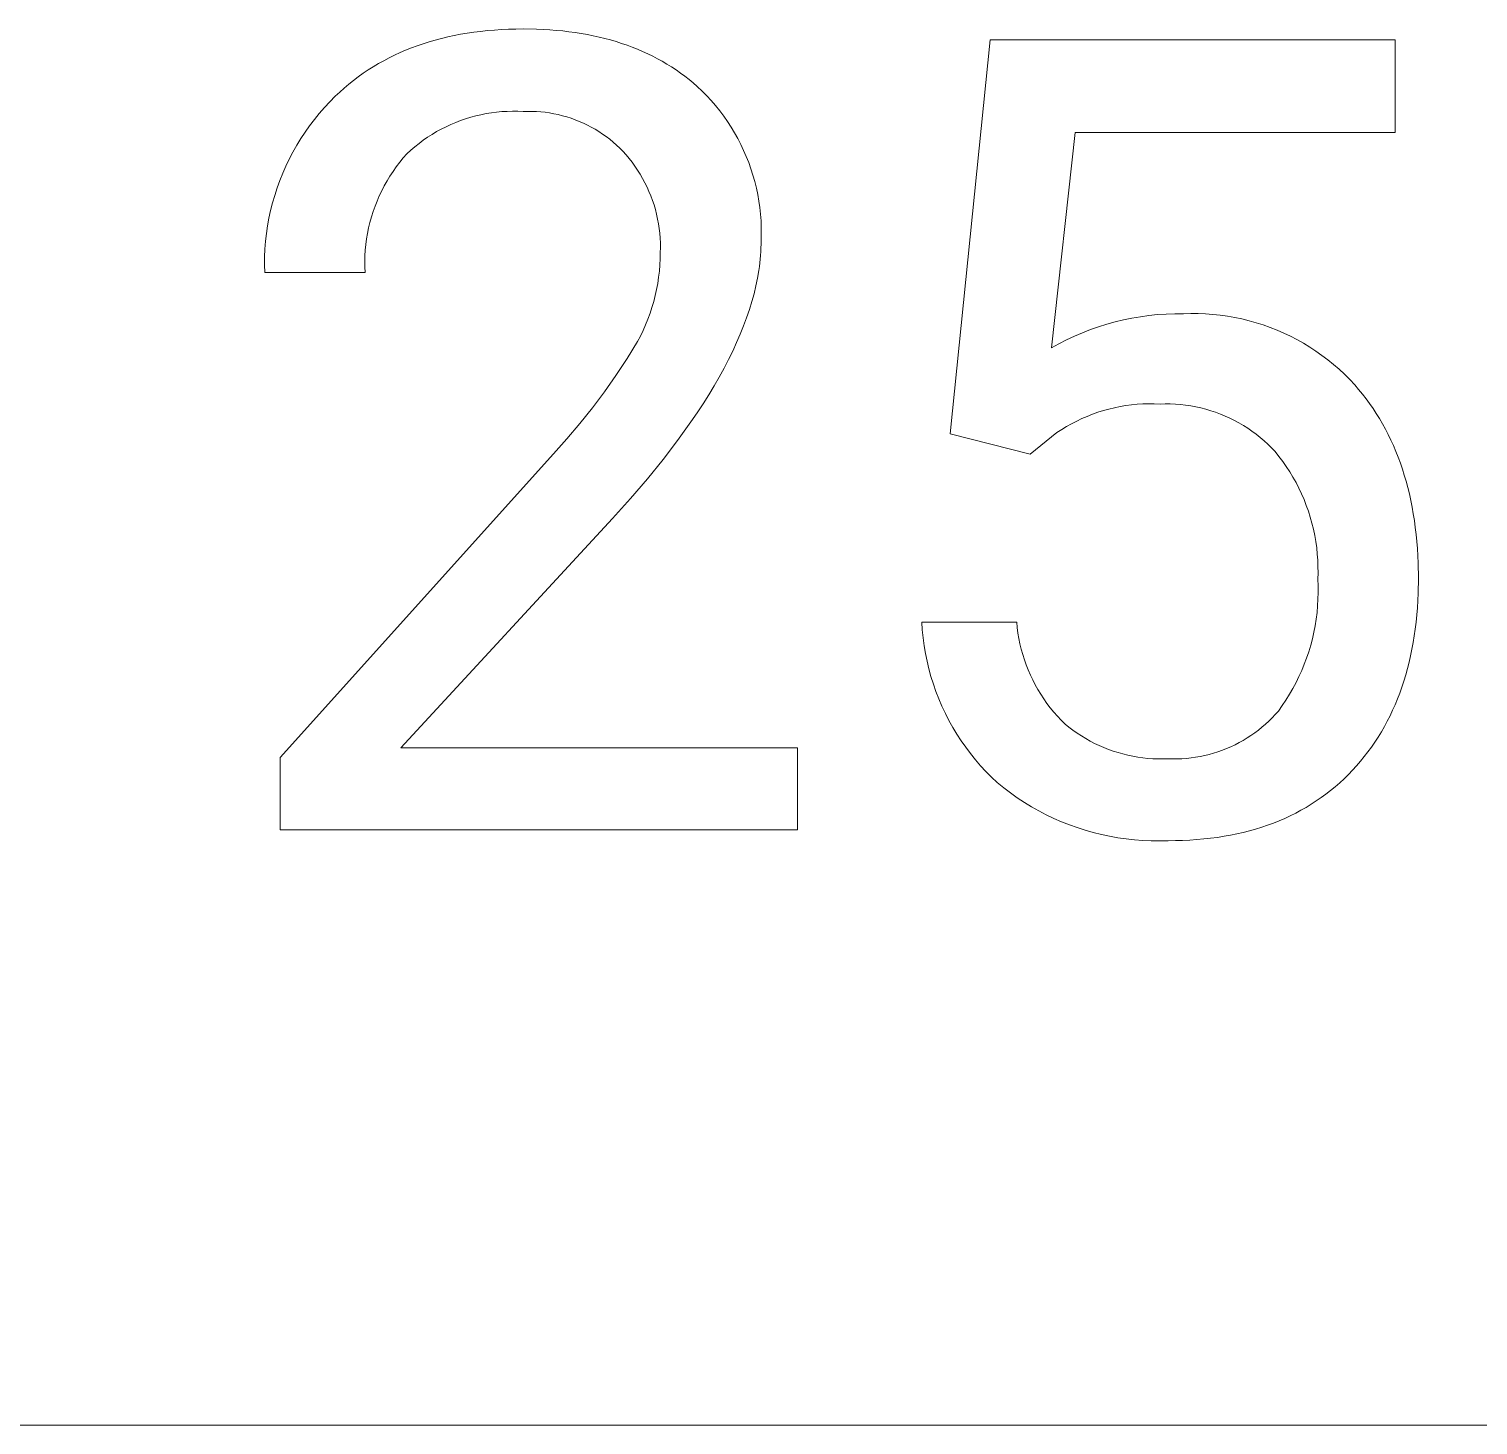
# Model space of a CAD drawing. Header units: millimetres. Extents: x 974 to 5700, y -47 to 3256.
# Drawn here: x 4995.6 to 5077.7, y 217.6 to 296.7 of the extents above; entities that cross this region are included whole.
import ezdxf

# ---------------------------------------------------------------- set-up
doc = ezdxf.new("R2010")
doc.units = ezdxf.units.MM
doc.header["$MEASUREMENT"] = 0
doc.layers.add('Domyślny', color=7, linetype='Continuous', true_color=0x000000)

msp = doc.modelspace()

# ---------------------------------------------------------------- linework, layer by layer
at = {"layer": 'Domyślny', "color": 18, "lineweight": 15, "true_color": 0x000000}
for p, q in [((5019.675, 296.337), (5020.042, 296.407)), ((5020.042, 296.407), (5020.414, 296.47)), ((5020.414, 296.47), (5020.792, 296.525)), ((5020.792, 296.525), (5021.174, 296.573)), ((5021.174, 296.573), (5021.563, 296.614)), ((5021.563, 296.614), (5021.956, 296.647)), ((5021.956, 296.647), (5022.355, 296.673)), ((5022.355, 296.673), (5022.759, 296.692)), ((5022.759, 296.692), (5023.169, 296.703)), ((5023.169, 296.703), (5023.584, 296.706)), ((5023.584, 296.706), (5024.353, 296.694)), ((5024.353, 296.694), (5024.73, 296.678)), ((5024.73, 296.678), (5025.101, 296.655)), ((5025.101, 296.655), (5025.468, 296.627)), ((5025.468, 296.627), (5025.83, 296.592)), ((5025.83, 296.592), (5026.186, 296.55)), ((5026.186, 296.55), (5026.538, 296.503)), ((5026.538, 296.503), (5026.884, 296.449)), ((5026.884, 296.449), (5027.226, 296.388)), ((5016.931, 295.506), (5017.255, 295.636)), ((5017.255, 295.636), (5017.585, 295.758)), ((5017.585, 295.758), (5017.92, 295.873)), ((5017.92, 295.873), (5018.26, 295.981)), ((5018.26, 295.981), (5018.606, 296.081)), ((5018.606, 296.081), (5018.957, 296.174)), ((5018.957, 296.174), (5019.313, 296.259)), ((5019.313, 296.259), (5019.675, 296.337)), ((5027.226, 296.388), (5027.562, 296.321)), ((5027.562, 296.321), (5027.893, 296.248)), ((5027.893, 296.248), (5028.219, 296.169)), ((5028.219, 296.169), (5028.541, 296.083)), ((5028.541, 296.083), (5028.857, 295.99)), ((5028.857, 295.99), (5029.167, 295.892)), ((5029.167, 295.892), (5029.473, 295.787)), ((5029.473, 295.787), (5029.774, 295.676)), ((5029.774, 295.676), (5030.07, 295.558)), ((5047.774, 273.771), (5050.056, 296.089)), ((5050.056, 296.089), (5072.989, 296.089)), ((5072.989, 296.089), (5072.989, 290.832)), ((5015.388, 294.743), (5015.686, 294.911)), ((5015.686, 294.911), (5015.989, 295.071)), ((5015.989, 295.071), (5016.298, 295.223)), ((5016.298, 295.223), (5016.612, 295.368)), ((5016.612, 295.368), (5016.931, 295.506)), ((5030.07, 295.558), (5030.36, 295.434)), ((5030.36, 295.434), (5030.646, 295.303)), ((5030.646, 295.303), (5030.927, 295.166)), ((5030.927, 295.166), (5031.202, 295.023)), ((5031.202, 295.023), (5031.472, 294.874)), ((5031.472, 294.874), (5031.738, 294.718)), ((5013.978, 293.793), (5014.249, 293.998)), ((5014.249, 293.998), (5014.526, 294.196)), ((5014.526, 294.196), (5014.808, 294.386)), ((5014.808, 294.386), (5015.095, 294.568)), ((5015.095, 294.568), (5015.388, 294.743)), ((5031.738, 294.718), (5031.998, 294.556)), ((5031.998, 294.556), (5032.253, 294.387)), ((5032.253, 294.387), (5032.503, 294.212)), ((5032.503, 294.212), (5032.748, 294.031)), ((5032.748, 294.031), (5032.988, 293.843)), ((5012.944, 292.897), (5013.194, 293.133)), ((5013.194, 293.133), (5013.45, 293.36)), ((5013.45, 293.36), (5013.711, 293.581)), ((5013.711, 293.581), (5013.978, 293.793)), ((5032.988, 293.843), (5033.223, 293.649)), ((5033.223, 293.649), (5033.453, 293.448)), ((5033.453, 293.448), (5033.725, 293.19)), ((5033.725, 293.19), (5033.989, 292.923)), ((5012.329, 292.259), (5012.631, 292.583)), ((5012.631, 292.583), (5012.944, 292.897)), ((5033.989, 292.923), (5034.244, 292.647)), ((5034.244, 292.647), (5034.489, 292.363)), ((5034.489, 292.363), (5034.725, 292.07)), ((5011.49, 291.227), (5011.758, 291.58)), ((5011.758, 291.58), (5012.037, 291.924)), ((5012.037, 291.924), (5012.329, 292.259)), ((5020.046, 291.519), (5019.766, 291.411)), ((5020.329, 291.616), (5020.046, 291.519)), ((5020.616, 291.704), (5020.329, 291.616)), ((5020.906, 291.783), (5020.616, 291.704)), ((5021.198, 291.851), (5020.906, 291.783)), ((5021.492, 291.909), (5021.198, 291.851)), ((5021.788, 291.957), (5021.492, 291.909)), ((5022.086, 291.995), (5021.788, 291.957)), ((5022.385, 292.023), (5022.086, 291.995)), ((5022.684, 292.04), (5022.385, 292.023)), ((5022.984, 292.048), (5022.684, 292.04)), ((5023.284, 292.045), (5022.984, 292.048)), ((5023.584, 292.032), (5023.284, 292.045)), ((5023.835, 292.039), (5023.584, 292.032)), ((5024.085, 292.038), (5023.835, 292.039)), ((5024.336, 292.029), (5024.085, 292.038)), ((5024.586, 292.011), (5024.336, 292.029)), ((5024.836, 291.984), (5024.586, 292.011)), ((5025.084, 291.949), (5024.836, 291.984)), ((5025.331, 291.906), (5025.084, 291.949)), ((5025.576, 291.854), (5025.331, 291.906)), ((5025.82, 291.793), (5025.576, 291.854)), ((5026.061, 291.725), (5025.82, 291.793)), ((5026.3, 291.648), (5026.061, 291.725)), ((5026.536, 291.563), (5026.3, 291.648)), ((5026.769, 291.471), (5026.536, 291.563)), ((5026.999, 291.37), (5026.769, 291.471)), ((5034.725, 292.07), (5034.95, 291.77)), ((5034.95, 291.77), (5035.166, 291.463)), ((5010.99, 290.494), (5011.233, 290.865)), ((5011.233, 290.865), (5011.49, 291.227)), ((5018.429, 290.735), (5018.176, 290.573)), ((5018.686, 290.889), (5018.429, 290.735)), ((5018.949, 291.033), (5018.686, 290.889)), ((5019.217, 291.168), (5018.949, 291.033)), ((5019.489, 291.295), (5019.217, 291.168)), ((5019.766, 291.411), (5019.489, 291.295)), ((5027.225, 291.261), (5026.999, 291.37)), ((5027.447, 291.145), (5027.225, 291.261)), ((5027.665, 291.022), (5027.447, 291.145)), ((5027.879, 290.891), (5027.665, 291.022)), ((5028.088, 290.752), (5027.879, 290.891)), ((5028.293, 290.607), (5028.088, 290.752)), ((5035.166, 291.463), (5035.371, 291.148)), ((5035.371, 291.148), (5035.565, 290.827)), ((5035.565, 290.827), (5035.748, 290.499)), ((5054.873, 290.832), (5053.519, 278.634)), ((5072.989, 290.832), (5054.873, 290.832)), ((5010.54, 289.73), (5010.758, 290.116)), ((5010.758, 290.116), (5010.99, 290.494)), ((5017.226, 289.842), (5017.005, 289.639)), ((5017.454, 290.037), (5017.226, 289.842)), ((5017.689, 290.224), (5017.454, 290.037)), ((5017.929, 290.403), (5017.689, 290.224)), ((5018.176, 290.573), (5017.929, 290.403)), ((5028.492, 290.455), (5028.293, 290.607)), ((5028.686, 290.296), (5028.492, 290.455)), ((5028.875, 290.131), (5028.686, 290.296)), ((5029.058, 289.959), (5028.875, 290.131)), ((5029.234, 289.781), (5029.058, 289.959)), ((5035.748, 290.499), (5035.921, 290.166)), ((5035.921, 290.166), (5036.082, 289.826)), ((5036.082, 289.826), (5036.231, 289.482)), ((5010.143, 288.937), (5010.335, 289.337)), ((5010.335, 289.337), (5010.54, 289.73)), ((5016.594, 289.152), (5016.401, 288.898)), ((5016.795, 289.399), (5016.594, 289.152)), ((5017.005, 289.639), (5016.795, 289.399)), ((5029.417, 289.578), (5029.234, 289.781)), ((5029.592, 289.368), (5029.417, 289.578)), ((5029.761, 289.153), (5029.592, 289.368)), ((5029.921, 288.931), (5029.761, 289.153)), ((5036.231, 289.482), (5036.369, 289.133)), ((5036.369, 289.133), (5036.495, 288.779)), ((5009.8, 288.119), (5009.964, 288.531)), ((5009.964, 288.531), (5010.143, 288.937)), ((5016.043, 288.37), (5015.878, 288.098)), ((5016.218, 288.637), (5016.043, 288.37)), ((5016.401, 288.898), (5016.218, 288.637)), ((5030.074, 288.705), (5029.921, 288.931)), ((5030.22, 288.473), (5030.074, 288.705)), ((5030.357, 288.237), (5030.22, 288.473)), ((5030.486, 287.996), (5030.357, 288.237)), ((5036.495, 288.779), (5036.61, 288.421)), ((5036.61, 288.421), (5036.712, 288.06)), ((5009.512, 287.28), (5009.649, 287.702)), ((5009.649, 287.702), (5009.8, 288.119)), ((5015.576, 287.536), (5015.439, 287.248)), ((5015.722, 287.82), (5015.576, 287.536)), ((5015.878, 288.098), (5015.722, 287.82)), ((5030.606, 287.751), (5030.486, 287.996)), ((5030.718, 287.501), (5030.606, 287.751)), ((5030.822, 287.248), (5030.718, 287.501)), ((5036.712, 288.06), (5036.802, 287.695)), ((5036.802, 287.695), (5036.879, 287.328)), ((5009.282, 286.424), (5009.39, 286.854)), ((5009.39, 286.854), (5009.512, 287.28)), ((5015.196, 286.659), (5015.09, 286.358)), ((5015.313, 286.956), (5015.196, 286.659)), ((5015.439, 287.248), (5015.313, 286.956)), ((5030.917, 286.992), (5030.822, 287.248)), ((5031.003, 286.733), (5030.917, 286.992)), ((5031.08, 286.47), (5031.003, 286.733)), ((5036.879, 287.328), (5036.944, 286.958)), ((5036.944, 286.958), (5036.997, 286.587)), ((5036.997, 286.587), (5037.037, 286.213)), ((5009.109, 285.554), (5009.188, 285.991)), ((5009.188, 285.991), (5009.282, 286.424)), ((5014.91, 285.747), (5014.835, 285.437)), ((5014.995, 286.054), (5014.91, 285.747)), ((5015.09, 286.358), (5014.995, 286.054)), ((5031.148, 286.206), (5031.08, 286.47)), ((5031.207, 285.939), (5031.148, 286.206)), ((5031.256, 285.67), (5031.207, 285.939)), ((5037.037, 286.213), (5037.065, 285.839)), ((5037.065, 285.839), (5037.08, 285.464)), ((5008.995, 284.675), (5009.045, 285.115)), ((5009.045, 285.115), (5009.109, 285.554)), ((5014.771, 285.124), (5014.718, 284.81)), ((5014.835, 285.437), (5014.771, 285.124)), ((5031.297, 285.4), (5031.256, 285.67)), ((5031.328, 285.128), (5031.297, 285.4)), ((5031.35, 284.856), (5031.328, 285.128)), ((5037.083, 285.088), (5037.073, 284.713)), ((5037.08, 285.464), (5037.083, 285.088)), ((5008.941, 283.79), (5008.961, 284.233)), ((5008.961, 284.233), (5008.995, 284.675)), ((5014.644, 284.177), (5014.624, 283.859)), ((5014.676, 284.494), (5014.644, 284.177)), ((5014.718, 284.81), (5014.676, 284.494)), ((5031.362, 284.583), (5031.35, 284.856)), ((5031.359, 284.036), (5031.365, 284.309)), ((5031.365, 284.309), (5031.362, 284.583)), ((5037.054, 284.09), (5037.04, 283.879)), ((5037.064, 284.299), (5037.054, 284.09)), ((5037.071, 284.506), (5037.064, 284.299)), ((5037.073, 284.713), (5037.071, 284.506)), ((5008.936, 283.346), (5008.941, 283.79)), ((5008.946, 282.903), (5008.936, 283.346)), ((5014.624, 283.859), (5014.614, 283.54)), ((5014.614, 283.54), (5014.616, 283.221)), ((5031.305, 282.987), (5031.334, 283.336)), ((5031.334, 283.336), (5031.353, 283.686)), ((5031.353, 283.686), (5031.359, 284.036)), ((5036.999, 283.455), (5036.972, 283.241)), ((5037.021, 283.668), (5036.999, 283.455)), ((5037.04, 283.879), (5037.021, 283.668)), ((5014.628, 282.903), (5008.946, 282.903)), ((5014.616, 283.221), (5014.628, 282.903)), ((5031.21, 282.293), (5031.263, 282.639)), ((5031.263, 282.639), (5031.305, 282.987)), ((5036.867, 282.591), (5036.777, 282.152)), ((5036.941, 283.026), (5036.867, 282.591)), ((5036.972, 283.241), (5036.941, 283.026)), ((5031.071, 281.607), (5031.146, 281.949)), ((5031.146, 281.949), (5031.21, 282.293)), ((5036.67, 281.707), (5036.547, 281.257)), ((5036.777, 282.152), (5036.67, 281.707)), ((5030.776, 280.599), (5030.886, 280.932)), ((5030.886, 280.932), (5030.984, 281.268)), ((5030.984, 281.268), (5031.071, 281.607)), ((5036.407, 280.803), (5036.251, 280.343)), ((5036.547, 281.257), (5036.407, 280.803)), ((5030.525, 279.945), (5030.656, 280.27)), ((5030.656, 280.27), (5030.776, 280.599)), ((5036.251, 280.343), (5036.079, 279.879)), ((5056.189, 279.832), (5056.655, 279.979)), ((5056.655, 279.979), (5057.126, 280.109)), ((5057.126, 280.109), (5057.601, 280.223)), ((5057.601, 280.223), (5058.079, 280.322)), ((5058.079, 280.322), (5058.561, 280.404)), ((5058.561, 280.404), (5059.045, 280.47)), ((5059.045, 280.47), (5059.531, 280.52)), ((5059.531, 280.52), (5060.019, 280.553)), ((5060.019, 280.553), (5060.507, 280.57)), ((5060.507, 280.57), (5060.995, 280.57)), ((5060.995, 280.57), (5061.413, 280.583)), ((5061.413, 280.583), (5061.831, 280.582)), ((5061.831, 280.582), (5062.248, 280.566)), ((5062.248, 280.566), (5062.665, 280.536)), ((5062.665, 280.536), (5063.08, 280.493)), ((5063.08, 280.493), (5063.494, 280.435)), ((5063.494, 280.435), (5063.906, 280.363)), ((5063.906, 280.363), (5064.315, 280.277)), ((5064.315, 280.277), (5064.72, 280.178)), ((5064.72, 280.178), (5065.122, 280.064)), ((5065.122, 280.064), (5065.52, 279.938)), ((5030.069, 278.999), (5030.231, 279.309)), ((5030.231, 279.309), (5030.383, 279.625)), ((5030.383, 279.625), (5030.525, 279.945)), ((5035.89, 279.409), (5035.684, 278.934)), ((5036.079, 279.879), (5035.89, 279.409)), ((5054.381, 279.093), (5054.824, 279.301)), ((5054.824, 279.301), (5055.273, 279.493)), ((5055.273, 279.493), (5055.728, 279.671)), ((5055.728, 279.671), (5056.189, 279.832)), ((5065.52, 279.938), (5065.914, 279.797)), ((5065.914, 279.797), (5066.303, 279.644)), ((5066.303, 279.644), (5066.686, 279.477)), ((5066.686, 279.477), (5067.063, 279.298)), ((5067.063, 279.298), (5067.434, 279.105)), ((5029.473, 278.03), (5030.069, 278.999)), ((5035.463, 278.455), (5035.224, 277.97)), ((5035.684, 278.934), (5035.463, 278.455)), ((5053.519, 278.634), (5053.946, 278.871)), ((5053.946, 278.871), (5054.381, 279.093)), ((5067.434, 279.105), (5067.798, 278.901)), ((5067.798, 278.901), (5068.155, 278.684)), ((5068.155, 278.684), (5068.505, 278.455)), ((5068.505, 278.455), (5068.846, 278.214)), ((5028.848, 277.079), (5029.473, 278.03)), ((5035.224, 277.97), (5034.969, 277.48)), ((5068.846, 278.214), (5069.179, 277.962)), ((5069.179, 277.962), (5069.504, 277.699)), ((5069.504, 277.699), (5069.819, 277.425)), ((5028.194, 276.148), (5028.848, 277.079)), ((5034.698, 276.986), (5034.411, 276.486)), ((5034.969, 277.48), (5034.698, 276.986)), ((5069.819, 277.425), (5070.125, 277.14)), ((5070.125, 277.14), (5070.421, 276.845)), ((5070.421, 276.845), (5070.707, 276.541)), ((5027.511, 275.238), (5028.194, 276.148)), ((5034.106, 275.982), (5033.786, 275.472)), ((5034.411, 276.486), (5034.106, 275.982)), ((5070.707, 276.541), (5070.928, 276.284)), ((5070.928, 276.284), (5071.141, 276.022)), ((5071.141, 276.022), (5071.348, 275.754)), ((5026.801, 274.35), (5027.511, 275.238)), ((5033.786, 275.472), (5033.449, 274.958)), ((5056.463, 275.083), (5056.153, 274.986)), ((5056.776, 275.17), (5056.463, 275.083)), ((5057.092, 275.246), (5056.776, 275.17)), ((5057.41, 275.311), (5057.092, 275.246)), ((5057.73, 275.365), (5057.41, 275.311)), ((5058.052, 275.408), (5057.73, 275.365)), ((5058.375, 275.44), (5058.052, 275.408)), ((5058.699, 275.46), (5058.375, 275.44)), ((5059.024, 275.47), (5058.699, 275.46)), ((5059.349, 275.468), (5059.024, 275.47)), ((5059.673, 275.455), (5059.349, 275.468)), ((5059.964, 275.463), (5059.673, 275.455)), ((5060.255, 275.46), (5059.964, 275.463)), ((5060.546, 275.448), (5060.255, 275.46)), ((5060.837, 275.425), (5060.546, 275.448)), ((5061.126, 275.393), (5060.837, 275.425)), ((5061.414, 275.35), (5061.126, 275.393)), ((5061.7, 275.297), (5061.414, 275.35)), ((5061.984, 275.234), (5061.7, 275.297)), ((5062.266, 275.162), (5061.984, 275.234)), ((5062.546, 275.079), (5062.266, 275.162)), ((5062.822, 274.987), (5062.546, 275.079)), ((5071.348, 275.754), (5071.548, 275.481)), ((5071.548, 275.481), (5071.742, 275.203)), ((5071.742, 275.203), (5071.928, 274.918)), ((5026.063, 273.483), (5026.801, 274.35)), ((5033.095, 274.438), (5032.338, 273.385)), ((5033.449, 274.958), (5033.095, 274.438)), ((5054.665, 274.34), (5054.382, 274.181)), ((5054.954, 274.49), (5054.665, 274.34)), ((5055.247, 274.629), (5054.954, 274.49)), ((5055.545, 274.758), (5055.247, 274.629)), ((5055.847, 274.877), (5055.545, 274.758)), ((5056.153, 274.986), (5055.847, 274.877)), ((5063.095, 274.886), (5062.822, 274.987)), ((5063.364, 274.774), (5063.095, 274.886)), ((5063.629, 274.654), (5063.364, 274.774)), ((5063.889, 274.524), (5063.629, 274.654)), ((5064.145, 274.386), (5063.889, 274.524)), ((5064.396, 274.238), (5064.145, 274.386)), ((5064.642, 274.082), (5064.396, 274.238)), ((5071.928, 274.918), (5072.107, 274.629)), ((5072.107, 274.629), (5072.279, 274.333)), ((5072.279, 274.333), (5072.444, 274.032)), ((5025.299, 272.64), (5026.063, 273.483)), ((5052.323, 272.606), (5047.774, 273.771)), ((5053.834, 273.834), (5052.323, 272.606)), ((5054.105, 274.012), (5053.834, 273.834)), ((5054.382, 274.181), (5054.105, 274.012)), ((5064.882, 273.917), (5064.642, 274.082)), ((5065.116, 273.744), (5064.882, 273.917)), ((5065.344, 273.563), (5065.116, 273.744)), ((5065.566, 273.375), (5065.344, 273.563)), ((5072.444, 274.032), (5072.603, 273.726)), ((5072.603, 273.726), (5072.754, 273.414)), ((5072.754, 273.414), (5072.899, 273.097)), ((5009.812, 255.421), (5025.299, 272.64)), ((5032.338, 273.385), (5031.516, 272.311)), ((5065.781, 273.178), (5065.566, 273.375)), ((5065.989, 272.974), (5065.781, 273.178)), ((5066.189, 272.763), (5065.989, 272.974)), ((5066.412, 272.487), (5066.189, 272.763)), ((5072.899, 273.097), (5073.036, 272.774)), ((5073.036, 272.774), (5073.166, 272.445)), ((5031.516, 272.311), (5030.627, 271.218)), ((5066.625, 272.204), (5066.412, 272.487)), ((5066.829, 271.914), (5066.625, 272.204)), ((5067.022, 271.617), (5066.829, 271.914)), ((5073.166, 272.445), (5073.29, 272.111)), ((5073.29, 272.111), (5073.406, 271.772)), ((5073.406, 271.772), (5073.515, 271.427)), ((5030.627, 271.218), (5029.673, 270.105)), ((5067.206, 271.314), (5067.022, 271.617)), ((5067.379, 271.004), (5067.206, 271.314)), ((5067.541, 270.689), (5067.379, 271.004)), ((5073.515, 271.427), (5073.618, 271.076)), ((5073.618, 271.076), (5073.713, 270.72)), ((5067.693, 270.369), (5067.541, 270.689)), ((5067.834, 270.043), (5067.693, 270.369)), ((5073.713, 270.72), (5073.801, 270.358)), ((5073.801, 270.358), (5073.883, 269.991)), ((5029.673, 270.105), (5028.652, 268.973)), ((5067.963, 269.713), (5067.834, 270.043)), ((5068.082, 269.379), (5067.963, 269.713)), ((5068.189, 269.041), (5068.082, 269.379)), ((5073.883, 269.991), (5073.957, 269.618)), ((5073.957, 269.618), (5074.024, 269.24)), ((5028.652, 268.973), (5016.658, 255.972)), ((5068.284, 268.7), (5068.189, 269.041)), ((5068.368, 268.356), (5068.284, 268.7)), ((5074.024, 269.24), (5074.084, 268.856)), ((5074.084, 268.856), (5074.137, 268.467)), ((5068.441, 268.009), (5068.368, 268.356)), ((5068.501, 267.659), (5068.441, 268.009)), ((5068.55, 267.308), (5068.501, 267.659)), ((5074.137, 268.467), (5074.183, 268.072)), ((5074.183, 268.072), (5074.222, 267.671)), ((5074.222, 267.671), (5074.254, 267.265)), ((5068.586, 266.955), (5068.55, 267.308)), ((5068.611, 266.602), (5068.586, 266.955)), ((5074.254, 267.265), (5074.279, 266.854)), ((5074.279, 266.854), (5074.297, 266.437)), ((5068.624, 266.248), (5068.611, 266.602)), ((5068.625, 265.893), (5068.624, 266.248)), ((5074.297, 266.437), (5074.311, 265.586)), ((5068.613, 265.539), (5068.625, 265.893)), ((5068.629, 265.16), (5068.613, 265.539)), ((5074.311, 265.586), (5074.297, 264.736)), ((5068.602, 264.023), (5068.624, 264.401)), ((5068.624, 264.401), (5068.633, 264.781)), ((5068.633, 264.781), (5068.629, 265.16)), ((5074.297, 264.736), (5074.278, 264.319)), ((5068.521, 263.269), (5068.568, 263.645)), ((5068.568, 263.645), (5068.602, 264.023)), ((5074.253, 263.908), (5074.22, 263.502)), ((5074.278, 264.319), (5074.253, 263.908)), ((5046.199, 262.652), (5046.169, 263.099)), ((5046.169, 263.099), (5051.552, 263.099)), ((5051.552, 263.099), (5051.582, 262.789)), ((5051.582, 262.789), (5051.623, 262.481)), ((5068.39, 262.522), (5068.461, 262.894)), ((5068.461, 262.894), (5068.521, 263.269)), ((5074.18, 263.102), (5074.133, 262.708)), ((5074.22, 263.502), (5074.18, 263.102)), ((5046.245, 262.206), (5046.199, 262.652)), ((5046.305, 261.762), (5046.245, 262.206)), ((5051.623, 262.481), (5051.675, 262.174)), ((5051.675, 262.174), (5051.737, 261.869)), ((5068.209, 261.785), (5068.305, 262.152)), ((5068.305, 262.152), (5068.39, 262.522)), ((5074.016, 261.937), (5073.947, 261.56)), ((5074.078, 262.32), (5074.016, 261.937)), ((5074.133, 262.708), (5074.078, 262.32)), ((5046.381, 261.32), (5046.305, 261.762)), ((5046.472, 260.881), (5046.381, 261.32)), ((5051.737, 261.869), (5051.81, 261.567)), ((5051.81, 261.567), (5051.893, 261.267)), ((5051.893, 261.267), (5051.987, 260.97)), ((5067.98, 261.062), (5068.1, 261.422)), ((5068.1, 261.422), (5068.209, 261.785)), ((5073.87, 261.188), (5073.787, 260.822)), ((5073.947, 261.56), (5073.87, 261.188)), ((5046.577, 260.445), (5046.472, 260.881)), ((5046.697, 260.013), (5046.577, 260.445)), ((5051.987, 260.97), (5052.09, 260.677)), ((5052.09, 260.677), (5052.204, 260.387)), ((5052.204, 260.387), (5052.327, 260.102)), ((5067.547, 260.011), (5067.703, 260.356)), ((5067.703, 260.356), (5067.847, 260.707)), ((5067.847, 260.707), (5067.98, 261.062)), ((5073.695, 260.462), (5073.597, 260.108)), ((5073.787, 260.822), (5073.695, 260.462)), ((5046.831, 259.585), (5046.697, 260.013)), ((5046.98, 259.162), (5046.831, 259.585)), ((5052.327, 260.102), (5052.461, 259.821)), ((5052.461, 259.821), (5052.604, 259.544)), ((5052.604, 259.544), (5052.756, 259.273)), ((5067.201, 259.336), (5067.379, 259.67)), ((5067.379, 259.67), (5067.547, 260.011)), ((5073.491, 259.759), (5073.379, 259.416)), ((5073.597, 260.108), (5073.491, 259.759)), ((5047.143, 258.745), (5046.98, 259.162)), ((5047.32, 258.333), (5047.143, 258.745)), ((5052.756, 259.273), (5052.918, 259.007)), ((5052.918, 259.007), (5053.088, 258.747)), ((5053.088, 258.747), (5053.268, 258.493)), ((5066.6, 258.37), (5066.811, 258.685)), ((5066.811, 258.685), (5067.011, 259.007)), ((5067.011, 259.007), (5067.201, 259.336)), ((5073.131, 258.747), (5072.996, 258.421)), ((5073.258, 259.079), (5073.131, 258.747)), ((5073.379, 259.416), (5073.258, 259.079)), ((5047.511, 257.927), (5047.32, 258.333)), ((5047.716, 257.528), (5047.511, 257.927)), ((5053.268, 258.493), (5053.456, 258.245)), ((5053.456, 258.245), (5053.652, 258.004)), ((5053.652, 258.004), (5053.857, 257.769)), ((5066.026, 257.677), (5066.205, 257.867)), ((5066.205, 257.867), (5066.378, 258.062)), ((5066.378, 258.062), (5066.6, 258.37)), ((5072.854, 258.101), (5072.705, 257.787)), ((5072.996, 258.421), (5072.854, 258.101)), ((5047.934, 257.136), (5047.716, 257.528)), ((5048.165, 256.752), (5047.934, 257.136)), ((5053.857, 257.769), (5054.07, 257.542)), ((5054.07, 257.542), (5054.29, 257.323)), ((5054.29, 257.323), (5054.513, 257.143)), ((5054.513, 257.143), (5054.742, 256.971)), ((5065.038, 256.825), (5065.247, 256.982)), ((5065.247, 256.982), (5065.45, 257.146)), ((5065.45, 257.146), (5065.648, 257.317)), ((5065.648, 257.317), (5065.84, 257.494)), ((5065.84, 257.494), (5066.026, 257.677)), ((5072.384, 257.176), (5072.213, 256.879)), ((5072.548, 257.478), (5072.384, 257.176)), ((5072.705, 257.787), (5072.548, 257.478)), ((5048.408, 256.376), (5048.165, 256.752)), ((5048.665, 256.008), (5048.408, 256.376)), ((5054.742, 256.971), (5054.977, 256.806)), ((5054.977, 256.806), (5055.217, 256.65)), ((5055.217, 256.65), (5055.462, 256.501)), ((5055.462, 256.501), (5055.713, 256.361)), ((5055.713, 256.361), (5055.967, 256.23)), ((5055.967, 256.23), (5056.226, 256.107)), ((5063.922, 256.151), (5064.154, 256.271)), ((5064.154, 256.271), (5064.382, 256.398)), ((5064.382, 256.398), (5064.606, 256.533)), ((5064.606, 256.533), (5064.825, 256.676)), ((5064.825, 256.676), (5065.038, 256.825)), ((5071.849, 256.302), (5071.655, 256.022)), ((5072.034, 256.587), (5071.849, 256.302)), ((5072.213, 256.879), (5072.034, 256.587)), ((5009.812, 251.329), (5009.812, 255.421)), ((5016.658, 255.972), (5039.135, 255.972)), ((5039.135, 255.972), (5039.135, 251.329)), ((5048.933, 255.649), (5048.665, 256.008)), ((5049.214, 255.299), (5048.933, 255.649)), ((5056.226, 256.107), (5056.489, 255.993)), ((5056.489, 255.993), (5056.756, 255.888)), ((5056.756, 255.888), (5057.026, 255.792)), ((5057.026, 255.792), (5057.299, 255.705)), ((5057.299, 255.705), (5057.575, 255.627)), ((5057.575, 255.627), (5057.853, 255.559)), ((5057.853, 255.559), (5058.133, 255.5)), ((5058.133, 255.5), (5058.416, 255.451)), ((5058.416, 255.451), (5058.699, 255.411)), ((5058.699, 255.411), (5058.984, 255.38)), ((5058.984, 255.38), (5059.27, 255.36)), ((5059.27, 255.36), (5059.557, 255.348)), ((5059.557, 255.348), (5059.843, 255.347)), ((5059.843, 255.347), (5060.13, 255.355)), ((5060.13, 255.355), (5060.391, 255.348)), ((5060.391, 255.348), (5060.652, 255.349)), ((5060.652, 255.349), (5060.913, 255.359)), ((5060.913, 255.359), (5061.173, 255.378)), ((5061.173, 255.378), (5061.433, 255.405)), ((5061.433, 255.405), (5061.691, 255.442)), ((5061.691, 255.442), (5061.949, 255.487)), ((5061.949, 255.487), (5062.204, 255.54)), ((5062.204, 255.54), (5062.458, 255.603)), ((5062.458, 255.603), (5062.709, 255.673)), ((5062.709, 255.673), (5062.958, 255.752)), ((5062.958, 255.752), (5063.204, 255.84)), ((5063.204, 255.84), (5063.447, 255.936)), ((5063.447, 255.936), (5063.686, 256.039)), ((5063.686, 256.039), (5063.922, 256.151)), ((5071.247, 255.48), (5071.033, 255.217)), ((5071.455, 255.748), (5071.247, 255.48)), ((5071.655, 256.022), (5071.455, 255.748)), ((5049.506, 254.96), (5049.214, 255.299)), ((5049.81, 254.63), (5049.506, 254.96)), ((5050.125, 254.31), (5049.81, 254.63)), ((5070.581, 254.71), (5070.345, 254.464)), ((5070.81, 254.961), (5070.581, 254.71)), ((5071.033, 255.217), (5070.81, 254.961)), ((5050.45, 254.002), (5050.125, 254.31)), ((5050.82, 253.703), (5050.45, 254.002)), ((5051.199, 253.417), (5050.82, 253.703)), ((5069.601, 253.774), (5069.341, 253.56)), ((5069.855, 253.997), (5069.601, 253.774)), ((5070.103, 254.227), (5069.855, 253.997)), ((5070.345, 254.464), (5070.103, 254.227)), ((5051.588, 253.143), (5051.199, 253.417)), ((5051.986, 252.883), (5051.588, 253.143)), ((5052.392, 252.636), (5051.986, 252.883)), ((5068.527, 252.963), (5068.244, 252.78)), ((5068.805, 253.154), (5068.527, 252.963)), ((5069.076, 253.353), (5068.805, 253.154)), ((5069.341, 253.56), (5069.076, 253.353)), ((5052.807, 252.403), (5052.392, 252.636)), ((5053.229, 252.184), (5052.807, 252.403)), ((5053.658, 251.98), (5053.229, 252.184)), ((5067.053, 252.124), (5066.741, 251.979)), ((5067.36, 252.276), (5067.053, 252.124)), ((5067.66, 252.436), (5067.36, 252.276)), ((5067.955, 252.604), (5067.66, 252.436)), ((5068.244, 252.78), (5067.955, 252.604)), ((5039.135, 251.329), (5009.812, 251.329)), ((5054.094, 251.79), (5053.658, 251.98)), ((5054.535, 251.614), (5054.094, 251.79)), ((5054.983, 251.454), (5054.535, 251.614)), ((5055.435, 251.308), (5054.983, 251.454)), ((5055.893, 251.178), (5055.435, 251.308)), ((5064.745, 251.276), (5064.392, 251.186)), ((5065.092, 251.373), (5064.745, 251.276)), ((5065.434, 251.479), (5065.092, 251.373)), ((5065.769, 251.592), (5065.434, 251.479)), ((5066.099, 251.713), (5065.769, 251.592)), ((5066.423, 251.842), (5066.099, 251.713)), ((5066.741, 251.979), (5066.423, 251.842)), ((5056.354, 251.064), (5055.893, 251.178)), ((5056.819, 250.964), (5056.354, 251.064)), ((5057.287, 250.881), (5056.819, 250.964)), ((5057.758, 250.813), (5057.287, 250.881)), ((5058.23, 250.761), (5057.758, 250.813)), ((5058.704, 250.725), (5058.23, 250.761)), ((5059.179, 250.705), (5058.704, 250.725)), ((5059.654, 250.7), (5059.179, 250.705)), ((5060.13, 250.712), (5059.654, 250.7)), ((5060.546, 250.716), (5060.13, 250.712)), ((5060.956, 250.728), (5060.546, 250.716)), ((5061.361, 250.747), (5060.956, 250.728)), ((5061.76, 250.775), (5061.361, 250.747)), ((5062.153, 250.81), (5061.76, 250.775)), ((5062.541, 250.853), (5062.153, 250.81)), ((5062.923, 250.904), (5062.541, 250.853)), ((5063.299, 250.963), (5062.923, 250.904)), ((5063.669, 251.029), (5063.299, 250.963)), ((5064.033, 251.104), (5063.669, 251.029)), ((5064.392, 251.186), (5064.033, 251.104)), ((3913.935, 217.605), (5700.163, 217.605))]:
    msp.add_line(p, q, dxfattribs=at)

doc.saveas('drawing.dxf')
